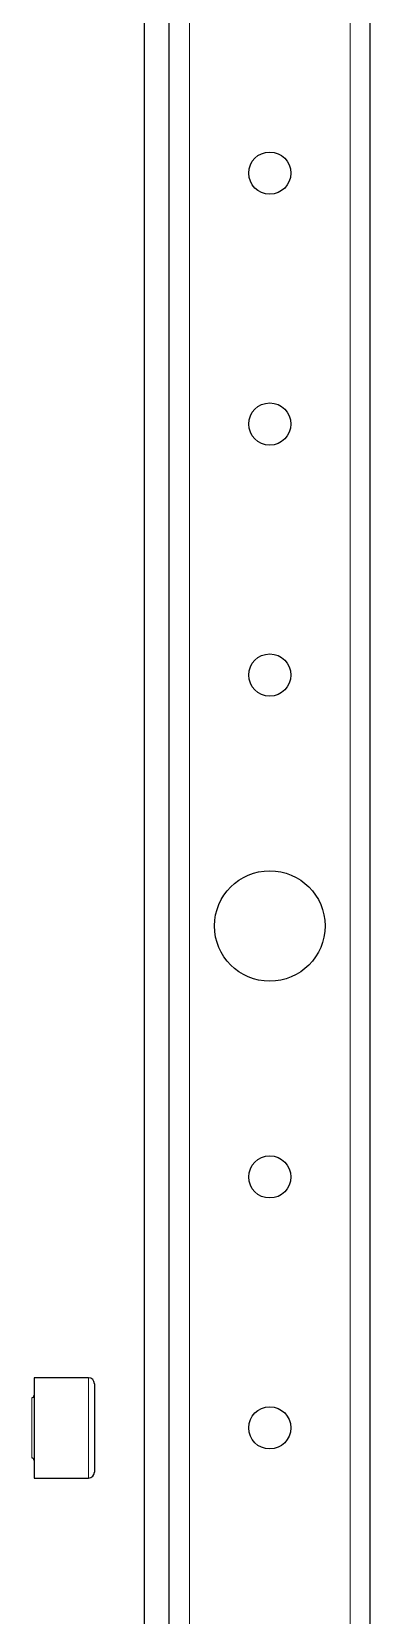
# Model space of a CAD drawing. Header units: millimetres. Extents: x -52 to 1183, y -1011 to 1043.
# Drawn here: x 798 to 831.7, y -766.8 to -609 of the extents above; entities that cross this region are included whole.
import ezdxf

# ---------------------------------------------------------------- set-up
doc = ezdxf.new("R2010")
doc.units = ezdxf.units.MM

msp = doc.modelspace()

# ---------------------------------------------------------------- linework, layer by layer
at = {"color": 7, "linetype": 'Continuous', "lineweight": 25}
for p, q in [((809.23, 846.37), (809.23, -842.63)), ((811.73, -815.63), (811.73, 819.37)), ((831.73, -815.63), (831.73, 819.37)), ((803.68, -743.13), (798.28, -743.13)), ((798.28, -743.13), (798.28, -753.13)), ((804.28, -743.73), (804.28, -752.53)), ((798.28, -753.13), (803.68, -753.13))]:
    msp.add_line(p, q, dxfattribs=at)
at = {"color": 8, "linetype": 'Continuous', "lineweight": 18}
for p, q in [((813.73, -815.63), (813.73, 819.37)), ((829.73, -815.63), (829.73, 819.37)), ((803.68, -753.13), (803.68, -743.13)), ((798.03, -745.54), (798.03, -745.13)), ((798.03, -751.13), (798.03, -745.54))]:
    msp.add_line(p, q, dxfattribs=at)
at = {"color": 7, "linetype": 'Continuous', "lineweight": 25}
for centre, radius in [((821.73, -623.13), 2.1), ((821.73, -648.13), 2.1), ((821.73, -673.13), 2.1), ((821.73, -698.13), 5.5), ((821.73, -723.13), 2.1), ((821.73, -748.13), 2.1)]:
    msp.add_circle(centre, radius, dxfattribs=at)
for centre, radius, start, end in [((803.68, -743.73), 0.6, 0, 90), ((798.03, -744.88), 0.25, 270, 0), ((798.03, -751.38), 0.25, 0, 90), ((803.68, -752.53), 0.6, 270, 360)]:
    msp.add_arc(centre, radius, start, end, dxfattribs=at)

doc.saveas('drawing.dxf')
